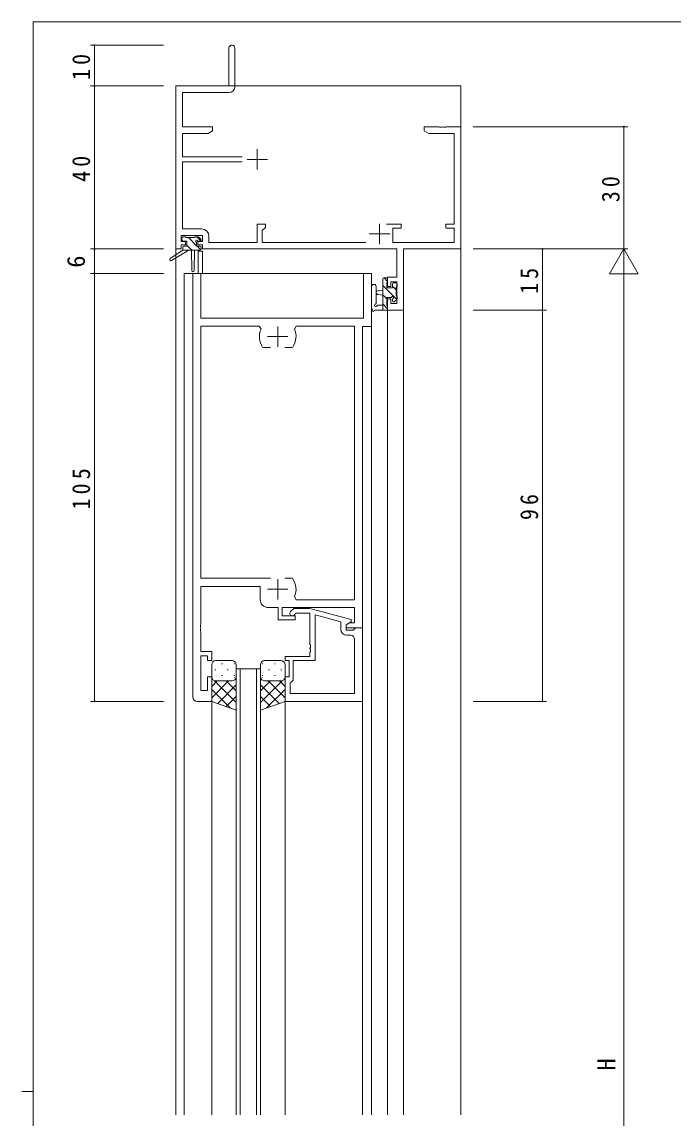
# Model space of a CAD drawing. Units: millimetres on the paper. Extents: x -397 to 397, y -282 to 282.
# Drawn here: x -396.7 to -236.8, y 10.3 to 279.3 of the extents above; entities that cross this region are included whole.
import ezdxf
from ezdxf.enums import TextEntityAlignment as Align

# ---------------------------------------------------------------- set-up
doc = ezdxf.new("R2010")
doc.units = ezdxf.units.MM
for name, color, linetype, lineweight in [('0-1_YKK_ZWAK', 7, 'Continuous', 18), ('0-3_YKK_11', 7, 'Continuous', 18), ('0-4_YKK_12', 2, 'Continuous', 18), ('0-6_YKK_13', 4, 'Continuous', 18), ('0-7_YKK_D', 6, 'Continuous', 18)]:
    doc.layers.add(name, color=color, linetype=linetype, lineweight=lineweight)
doc.styles.add('ＭＳ ゴシック', font='')
doc.styles.get('ＭＳ ゴシック').set_extended_font_data('MS Gothic')

msp = doc.modelspace()

# ---------------------------------------------------------------- linework, layer by layer
at = {"layer": '0-1_YKK_ZWAK'}
for p, q in [((-393.908, -245.688), (-393.908, 279.312)), ((376.092, 279.312), (-393.908, 279.312)), ((-396.708, 16.812), (-393.908, 16.812))]:
    msp.add_line(p, q, dxfattribs=at)
at = {"layer": '0-3_YKK_11'}
for p, q in [((-345.908, 263.593), (-345.908, 272.843)), ((-344.408, 272.843), (-344.408, 263.463)), ((-358.908, 263.593), (-345.908, 263.593)), ((-358.908, 223.593), (-358.908, 263.593)), ((-357.278, 261.963), (-357.278, 253.593)), ((-345.908, 261.963), (-357.278, 261.963)), ((-357.278, 253.593), (-349.908, 253.593)), ((-349.908, 253.593), (-349.908, 252.593)), ((-297.908, 253.593), (-294.366, 253.593)), ((-297.908, 252.593), (-297.908, 253.593)), ((-294.366, 253.593), (-294.183, 253.473)), ((-294.183, 253.473), (-293.633, 253.473)), ((-293.633, 253.473), (-293.45, 253.593)), ((-293.45, 253.593), (-293.366, 253.593)), ((-293.366, 253.593), (-293.183, 253.473)), ((-293.183, 253.473), (-292.633, 253.473)), ((-292.633, 253.473), (-292.45, 253.593)), ((-292.45, 253.593), (-288.908, 253.593)), ((-288.908, 253.593), (-288.908, 223.593)), ((-357.278, 251.963), (-357.278, 246.243)), ((-350.999, 251.963), (-357.278, 251.963)), ((-349.908, 252.593), (-350.999, 251.963)), ((-296.817, 251.963), (-297.908, 252.593)), ((-290.538, 251.963), (-296.817, 251.963)), ((-290.538, 229.693), (-290.538, 251.963)), ((-338.908, 248.093), (-338.908, 243.093)), ((-357.278, 246.243), (-342.608, 246.243)), ((-357.278, 244.943), (-357.278, 228.523)), ((-342.608, 244.943), (-357.278, 244.943)), ((-341.408, 245.593), (-336.408, 245.593)), ((-338.908, 229.693), (-336.908, 229.693)), ((-338.908, 225.223), (-338.908, 229.693)), ((-336.908, 228.893), (-337.708, 228.093)), ((-336.908, 229.693), (-336.908, 228.893)), ((-308.908, 229.793), (-308.908, 224.793)), ((-307.158, 229.693), (-303.608, 229.693)), ((-305.608, 228.693), (-305.608, 225.223)), ((-303.608, 228.693), (-305.608, 228.693)), ((-303.608, 229.693), (-303.608, 228.693)), ((-292.608, 229.693), (-290.538, 229.693)), ((-292.608, 228.693), (-292.608, 229.693)), ((-290.538, 228.693), (-292.608, 228.693)), ((-290.538, 225.223), (-290.538, 228.693)), ((-357.608, 226.893), (-357.608, 225.393)), ((-352.408, 226.893), (-357.608, 226.893)), ((-357.278, 228.523), (-352.578, 228.523)), ((-352.408, 225.393), (-352.408, 226.893)), ((-350.778, 226.723), (-350.778, 225.223)), ((-337.708, 228.093), (-337.708, 225.223)), ((-311.408, 227.293), (-306.408, 227.293)), ((-357.608, 223.593), (-358.908, 223.593)), ((-357.608, 225.393), (-356.508, 225.393)), ((-357.608, 224.593), (-357.608, 223.593)), ((-356.508, 224.593), (-357.608, 224.593)), ((-356.508, 225.393), (-356.508, 224.593)), ((-353.508, 225.393), (-352.408, 225.393)), ((-353.508, 224.593), (-353.508, 225.393)), ((-352.408, 224.593), (-353.508, 224.593)), ((-352.408, 223.593), (-352.408, 224.593)), ((-304.638, 223.593), (-352.408, 223.593)), ((-350.778, 225.223), (-338.908, 225.223)), ((-337.708, 225.223), (-312.259, 225.223)), ((-305.608, 225.223), (-290.538, 225.223)), ((-304.638, 216.693), (-304.638, 223.593)), ((-303.008, 223.593), (-303.008, 208.593)), ((-288.908, 223.593), (-303.008, 223.593)), ((-354.708, 217.593), (-352.778, 217.593)), ((-354.708, 113.593), (-354.708, 217.593)), ((-352.778, 217.593), (-352.778, 206.593)), ((-312.838, 217.593), (-310.908, 217.593)), ((-312.838, 206.593), (-312.838, 217.593)), ((-310.908, 217.593), (-310.908, 204.593)), ((-306.908, 216.693), (-304.638, 216.693)), ((-306.908, 214.393), (-306.908, 216.693)), ((-306.108, 215.493), (-306.108, 214.393)), ((-304.638, 215.493), (-306.108, 215.493)), ((-304.638, 210.223), (-304.638, 215.493)), ((-306.108, 214.393), (-306.908, 214.393)), ((-306.908, 211.393), (-306.108, 211.393)), ((-306.908, 208.593), (-306.908, 211.393)), ((-306.108, 211.393), (-306.108, 210.223)), ((-306.108, 210.223), (-304.638, 210.223)), ((-303.008, 208.593), (-306.908, 208.593)), ((-352.778, 206.593), (-312.838, 206.593)), ((-352.778, 204.663), (-352.778, 142.793)), ((-338.46, 204.663), (-352.778, 204.663)), ((-338.004, 203.956), (-338.46, 204.663)), ((-333.908, 199.593), (-333.908, 204.593)), ((-329.357, 204.663), (-329.812, 203.956)), ((-315.038, 204.663), (-329.357, 204.663)), ((-315.038, 137.523), (-315.038, 204.663)), ((-313.108, 204.593), (-313.108, 130.593)), ((-310.908, 204.593), (-313.108, 204.593)), ((-336.408, 202.093), (-331.408, 202.093)), ((-337.355, 199.393), (-337.601, 199.522)), ((-335.658, 199.393), (-337.355, 199.393)), ((-330.461, 199.393), (-332.158, 199.393)), ((-330.215, 199.522), (-330.461, 199.393)), ((-352.778, 142.793), (-335.658, 142.793)), ((-333.908, 137.593), (-333.908, 142.593)), ((-332.158, 142.793), (-330.461, 142.793)), ((-332.158, 142.793), (-330.461, 142.793)), ((-330.461, 142.793), (-330.215, 142.665)), ((-352.778, 140.793), (-352.778, 131.552)), ((-338.208, 140.793), (-352.778, 140.793)), ((-338.208, 137.593), (-338.208, 140.793)), ((-336.408, 140.093), (-331.408, 140.093)), ((-329.812, 138.23), (-329.357, 137.523)), ((-329.357, 137.523), (-315.038, 137.523)), ((-333.808, 135.593), (-336.208, 135.593)), ((-333.808, 132.593), (-333.808, 135.593)), ((-332.808, 135.593), (-332.808, 133.593)), ((-315.038, 135.593), (-332.808, 135.593)), ((-330.732, 134.618), (-329.957, 135.393)), ((-329.957, 135.393), (-326.012, 135.393)), ((-326.012, 135.393), (-315.908, 132.686)), ((-315.038, 131.893), (-315.038, 135.593)), ((-329.608, 132.593), (-333.808, 132.593)), ((-332.808, 133.593), (-329.608, 133.593)), ((-329.46, 134.193), (-329.884, 133.769)), ((-329.608, 133.593), (-329.608, 132.593)), ((-326.008, 134.193), (-329.46, 134.193)), ((-326.008, 126.552), (-326.008, 134.193)), ((-324.708, 133.802), (-324.708, 122.593)), ((-318.408, 132.114), (-324.708, 133.802)), ((-318.408, 130.293), (-318.408, 132.114)), ((-315.908, 132.086), (-317.108, 131.393)), ((-317.108, 131.393), (-316.242, 131.893)), ((-316.242, 131.893), (-315.038, 131.893)), ((-315.908, 132.686), (-315.908, 132.086)), ((-352.778, 131.552), (-352.898, 131.368)), ((-352.898, 131.368), (-352.898, 130.818)), ((-352.898, 130.818), (-352.778, 130.635)), ((-352.778, 130.552), (-352.898, 130.368)), ((-352.898, 130.368), (-352.898, 129.818)), ((-352.898, 129.818), (-352.778, 129.635)), ((-352.778, 130.635), (-352.778, 130.552)), ((-352.778, 129.635), (-352.778, 124.793)), ((-317.108, 131.393), (-317.108, 130.093)), ((-317.108, 130.593), (-317.108, 131.393)), ((-313.108, 130.593), (-317.108, 130.593)), ((-317.108, 130.093), (-315.308, 130.093)), ((-315.308, 130.093), (-315.108, 130.293)), ((-315.108, 130.293), (-314.808, 130.593)), ((-314.808, 130.593), (-313.108, 130.593)), ((-313.108, 130.593), (-313.108, 112.593)), ((-325.888, 126.368), (-326.008, 126.552)), ((-316.038, 128.793), (-316.908, 128.793)), ((-315.038, 114.523), (-315.038, 127.793)), ((-352.778, 124.793), (-350.108, 124.793)), ((-352.778, 123.793), (-352.778, 115.293)), ((-351.108, 123.793), (-352.778, 123.793)), ((-351.108, 122.593), (-351.108, 123.793)), ((-350.108, 124.793), (-350.108, 122.593)), ((-326.008, 125.635), (-325.888, 125.818)), ((-326.008, 125.552), (-326.008, 125.635)), ((-325.888, 125.368), (-326.008, 125.552)), ((-326.008, 124.635), (-325.888, 124.818)), ((-326.008, 123.593), (-326.008, 124.635)), ((-325.888, 125.818), (-325.888, 126.368)), ((-325.888, 124.818), (-325.888, 125.368)), ((-350.108, 122.593), (-351.108, 122.593)), ((-332.108, 123.593), (-326.008, 123.593)), ((-332.108, 122.593), (-332.108, 123.593)), ((-331.108, 122.593), (-332.108, 122.593)), ((-331.108, 118.593), (-331.108, 122.593)), ((-330.108, 122.593), (-330.108, 117.793)), ((-324.708, 122.593), (-330.108, 122.593)), ((-351.108, 118.593), (-350.108, 118.593)), ((-351.108, 115.293), (-351.108, 118.593)), ((-350.108, 118.593), (-350.108, 112.593)), ((-332.108, 118.593), (-331.108, 118.593)), ((-332.108, 112.593), (-332.108, 118.593)), ((-330.608, 117.293), (-330.808, 117.093)), ((-330.808, 117.093), (-330.808, 114.523)), ((-330.108, 117.793), (-330.608, 117.293)), ((-352.778, 115.293), (-351.108, 115.293)), ((-330.808, 114.523), (-315.038, 114.523)), ((-330.808, 114.523), (-315.038, 114.523)), ((-350.108, 112.593), (-353.708, 112.593)), ((-313.108, 112.593), (-332.108, 112.593))]:
    msp.add_line(p, q, dxfattribs=at)
for centre, radius, start, end in [((-345.158, 272.843), 0.75, 359.99999, 180.00001), ((-345.908, 263.463), 1.5, 270.00001, 359.99999), ((-352.578, 226.723), 1.8, 0.00001, 89.99999), ((-333.908, 202.093), 4.5, 155.54363, 214.84992), ((-333.908, 202.093), 4.5, 325.15008, 24.45637), ((-333.908, 140.093), 4.5, 335.54363, 34.84992), ((-336.208, 137.593), 2, 180.00001, 269.99999), ((-330.308, 134.193), 0.6, 134.99999, 315.00001), ((-316.908, 130.293), 1.5, 180.00001, 269.99999), ((-316.038, 127.793), 1, 0.00001, 89.99999), ((-353.708, 113.593), 1, 180.00001, 269.99999)]:
    msp.add_arc(centre, radius, start, end, dxfattribs=at)
at = {"layer": '0-4_YKK_12'}
for p, q in [((-288.908, 263.593), (-358.908, 263.593)), ((-358.908, 263.593), (-358.908, 11.093)), ((-288.908, 263.593), (-288.908, 11.093)), ((-352.408, 223.093), (-353.408, 223.093)), ((-353.408, 223.093), (-353.408, 217.593)), ((-352.408, 223.093), (-352.408, 217.593)), ((-356.908, 217.593), (-356.908, 11.093)), ((-356.908, 217.593), (-310.908, 217.593)), ((-310.908, 217.593), (-310.908, 11.093)), ((-306.908, 208.593), (-303.008, 208.593)), ((-306.908, 208.593), (-306.908, 11.093)), ((-303.008, 208.593), (-303.008, 11.093)), ((-343.108, 120.593), (-343.108, 11.093)), ((-339.108, 11.093), (-339.108, 120.593)), ((-338.108, 120.593), (-338.108, 11.093)), ((-350.108, 112.593), (-350.108, 11.093)), ((-332.108, 112.593), (-332.108, 11.093)), ((-313.108, 112.893), (-313.108, 11.093))]:
    msp.add_line(p, q, dxfattribs=at)
msp.add_lwpolyline([(-344.108, 11.093), (-344.108, 120.593), (-338.108, 120.593)], dxfattribs=at)
at = {"layer": '0-6_YKK_13'}
for p, q in [((-357.408, 225.793), (-357.408, 226.293)), ((-357.108, 226.593), (-356.608, 226.593)), ((-356.408, 226.393), (-354.308, 226.393)), ((-353.808, 224.386), (-355.816, 226.393)), ((-354.108, 226.593), (-353.508, 226.593)), ((-352.778, 225.601), (-353.771, 226.593)), ((-353.296, 226.505), (-352.796, 226.005)), ((-357.208, 223.293), (-360.275, 221.243)), ((-355.708, 223.293), (-359.953, 220.736)), ((-357.166, 225.499), (-357.403, 225.735)), ((-357.208, 223.993), (-357.208, 223.293)), ((-357.206, 223.293), (-357.208, 223.296)), ((-353.008, 223.293), (-357.208, 223.293)), ((-356.208, 225.493), (-357.108, 225.493)), ((-356.908, 224.293), (-356.208, 224.293)), ((-356.208, 224.293), (-356.208, 225.493)), ((-354.961, 223.293), (-356.208, 224.541)), ((-355.108, 223.293), (-355.006, 218.285)), ((-354.306, 223.293), (-354.406, 218.285)), ((-353.808, 225.032), (-353.808, 224.293)), ((-353.808, 224.293), (-353.008, 224.293)), ((-352.8, 223.377), (-353.716, 224.293)), ((-353.008, 225.493), (-353.347, 225.493)), ((-352.708, 223.993), (-352.708, 223.593)), ((-308.108, 208.592), (-308.108, 216.192)), ((-307.808, 216.492), (-307.208, 216.492)), ((-306.908, 215.652), (-307.748, 216.492)), ((-307.108, 215.392), (-307.108, 214.092)), ((-306.908, 216.192), (-306.908, 215.592)), ((-305.408, 215.292), (-304.908, 215.292)), ((-310.908, 214.32), (-310.908, 209.157)), ((-309.708, 214.32), (-309.705, 210.359)), ((-308.108, 213.492), (-309.253, 213.39)), ((-304.689, 211.187), (-308.108, 214.607)), ((-307.108, 214.092), (-305.708, 214.092)), ((-305.708, 214.092), (-305.708, 214.992)), ((-304.808, 213.552), (-305.708, 214.452)), ((-304.808, 214.292), (-304.808, 212.192)), ((-304.608, 214.992), (-304.608, 214.492)), ((-308.108, 212.292), (-309.253, 212.394)), ((-307.108, 211.362), (-308.108, 212.362)), ((-306.908, 208.917), (-308.108, 210.117)), ((-307.108, 211.692), (-307.108, 209.692)), ((-306.169, 211.692), (-307.108, 211.692)), ((-305.708, 210.892), (-305.708, 211.231)), ((-304.696, 211.18), (-305.196, 210.68)), ((-304.608, 211.992), (-304.608, 211.392)), ((-307.208, 208.592), (-309.889, 208.592)), ((-309.289, 209.792), (-308.108, 209.792)), ((-306.908, 209.492), (-306.908, 208.892)), ((-350.108, 118.593), (-350.108, 121.593)), ((-345.108, 122.593), (-349.108, 122.593)), ((-347.49, 121.757), (-347.69, 121.757)), ((-344.522, 121.757), (-344.66, 121.757)), ((-344.108, 118.593), (-344.108, 121.593)), ((-338.108, 118.593), (-338.108, 121.593)), ((-337.695, 121.757), (-337.557, 121.757)), ((-337.108, 122.593), (-333.108, 122.593)), ((-334.727, 121.757), (-334.527, 121.757)), ((-332.108, 118.593), (-332.108, 121.593)), ((-350.108, 112.593), (-350.108, 118.593)), ((-349.105, 120.342), (-349.305, 120.342)), ((-347.49, 118.927), (-347.69, 118.927)), ((-346.075, 120.342), (-346.275, 120.342)), ((-344.508, 118.927), (-344.66, 118.927)), ((-344.526, 118.405), (-344.508, 118.387)), ((-344.108, 110.45), (-344.108, 118.593)), ((-338.108, 110.45), (-338.108, 118.593)), ((-337.708, 118.927), (-337.557, 118.927)), ((-337.69, 118.405), (-337.708, 118.387)), ((-336.142, 120.342), (-335.942, 120.342)), ((-334.727, 118.927), (-334.527, 118.927)), ((-333.112, 120.342), (-332.912, 120.342)), ((-332.108, 112.593), (-332.108, 118.593)), ((-350.108, 118.33), (-350.058, 118.28)), ((-345.951, 117.593), (-350.108, 113.436)), ((-348.779, 117.593), (-350.108, 116.265)), ((-349.421, 117.644), (-344.108, 112.33)), ((-345.108, 117.593), (-349.108, 117.593)), ((-349.108, 117.593), (-345.108, 117.593)), ((-344.108, 116.608), (-348.645, 112.071)), ((-346.543, 117.593), (-344.108, 115.159)), ((-332.795, 117.644), (-338.108, 112.33)), ((-335.674, 117.593), (-338.108, 115.159)), ((-338.108, 116.608), (-333.571, 112.071)), ((-337.108, 117.593), (-333.108, 117.593)), ((-333.108, 117.593), (-337.108, 117.593)), ((-336.265, 117.593), (-332.108, 113.436)), ((-333.437, 117.593), (-332.108, 116.265)), ((-332.108, 118.33), (-332.158, 118.28)), ((-350.108, 115.502), (-345.584, 110.977)), ((-344.108, 113.779), (-346.561, 111.326)), ((-338.108, 113.779), (-335.655, 111.326)), ((-332.108, 115.502), (-336.633, 110.977)), ((-350.108, 112.674), (-349.983, 112.549)), ((-344.108, 110.45), (-350.108, 112.593)), ((-338.108, 110.45), (-332.108, 112.593)), ((-332.108, 112.674), (-332.233, 112.549))]:
    msp.add_line(p, q, dxfattribs=at)
for centre, radius, start, end in [((-357.108, 226.293), 0.3, 90, 180), ((-356.608, 226.393), 0.2, 0, 90), ((-354.108, 226.393), 0.2, 90, 180), ((-353.508, 226.293), 0.3, 45, 90), ((-353.008, 225.793), 0.3, 270, 45), ((-357.108, 225.793), 0.3, 180, 270), ((-356.908, 223.993), 0.3, 90, 180), ((-353.808, 225.493), 0.25, 33.05573, 236.94427), ((-354.108, 225.032), 0.3, 0, 56.94427), ((-353.347, 225.793), 0.3, 213.05573, 270), ((-353.008, 223.993), 0.3, 0, 90), ((-353.008, 223.593), 0.3, 270, 0), ((-360.108, 220.993), 0.3, 123.76905, 301.06147), ((-354.706, 218.291), 0.3, 181.16963, 358.85539), ((-307.808, 216.192), 0.3, 90, 180), ((-307.208, 216.192), 0.3, 0, 90), ((-307.108, 215.592), 0.2, 270, 0), ((-305.408, 214.992), 0.3, 90, 180), ((-304.908, 214.992), 0.3, 0, 90), ((-310.308, 214.319), 0.6, 0.04023, 180.04023), ((-309.208, 212.892), 0.5, 95.09207, 264.90793), ((-304.808, 214.492), 0.2, 270, 0), ((-309.808, 209.792), 0.3, 109.18976, 330), ((-310.005, 210.358), 0.3, 289.18976, 0.04023), ((-306.169, 211.992), 0.3, 270, 326.94427), ((-305.708, 211.692), 0.25, 303.05573, 146.94427), ((-305.408, 211.231), 0.3, 123.05573, 180), ((-305.408, 210.892), 0.3, 180, 315), ((-304.808, 211.992), 0.2, 0, 90), ((-304.908, 211.392), 0.3, 315, 0), ((-310.608, 209.157), 0.3, 180, 229.47122), ((-310.998, 208.701), 0.3, 349.47122, 49.47122), ((-310.408, 208.592), 0.3, 169.47122, 330), ((-309.889, 208.292), 0.3, 90, 150), ((-309.289, 209.492), 0.3, 90, 150), ((-307.208, 208.892), 0.3, 270, 0), ((-307.108, 209.492), 0.2, 360, 90), ((-349.108, 121.593), 1, 90, 180), ((-345.108, 121.593), 1, 0, 90), ((-337.108, 121.593), 1, 90, 180), ((-333.108, 121.593), 1, 0, 90), ((-349.108, 118.593), 1, 180, 270), ((-349.108, 118.593), 1, 180.0001, 270), ((-345.108, 118.593), 1, 270, 0), ((-337.108, 118.593), 1, 180, 270), ((-333.108, 118.593), 1, 270, 0), ((-333.108, 118.593), 1, 270, 359.9999)]:
    msp.add_arc(centre, radius, start, end, dxfattribs=at)
at = {"layer": '0-7_YKK_D'}
for p, q in [((-361.908, 273.593), (-379.908, 273.593)), ((-378.908, 273.593), (-378.908, 263.593)), ((-361.908, 263.593), (-379.908, 263.593)), ((-361.908, 263.593), (-379.908, 263.593)), ((-378.908, 263.593), (-378.908, 223.593)), ((-285.908, 253.593), (-247.908, 253.593)), ((-248.908, 253.593), (-248.908, 223.593)), ((-361.908, 223.593), (-379.908, 223.593)), ((-361.908, 223.593), (-379.908, 223.593)), ((-378.908, 223.593), (-378.908, 217.593)), ((-285.908, 223.593), (-247.908, 223.593)), ((-285.908, 223.593), (-267.908, 223.593)), ((-285.908, 223.593), (-247.908, 223.593)), ((-268.908, 223.593), (-268.908, 208.593)), ((-248.908, 223.593), (-252.408, 217.531)), ((-248.908, 223.593), (-248.908, 211.469)), ((-248.908, 223.593), (-245.408, 217.531)), ((-361.908, 217.593), (-379.908, 217.593)), ((-361.908, 217.593), (-379.908, 217.593)), ((-378.908, 217.593), (-378.908, 112.593)), ((-252.408, 217.531), (-245.408, 217.531)), ((-248.908, 216.593), (-248.908, -169.407)), ((-285.908, 208.593), (-267.908, 208.593)), ((-285.908, 208.593), (-267.908, 208.593)), ((-268.908, 208.593), (-268.908, 112.593)), ((-361.908, 112.593), (-379.908, 112.593)), ((-285.908, 112.593), (-267.908, 112.593))]:
    msp.add_line(p, q, dxfattribs=at)
for centre, start, end in [((-378.908, 273.593), 90, 270), ((-378.908, 273.593), 270, 90), ((-378.908, 263.593), 90, 270), ((-378.908, 263.593), 90, 270), ((-378.908, 263.593), 270, 90), ((-378.908, 263.593), 270, 90), ((-248.908, 253.593), 90, 270), ((-248.908, 253.593), 270, 90), ((-378.908, 223.593), 90, 270), ((-378.908, 223.593), 90, 270), ((-378.908, 223.593), 270, 90), ((-378.908, 223.593), 270, 90), ((-268.908, 223.593), 90, 270), ((-268.908, 223.593), 270, 90), ((-378.908, 217.593), 90, 270), ((-378.908, 217.593), 90, 270), ((-378.908, 217.593), 270, 90), ((-378.908, 217.593), 270, 90), ((-268.908, 208.593), 90, 270), ((-268.908, 208.593), 90, 270), ((-268.908, 208.593), 270, 90), ((-268.908, 208.593), 270, 90), ((-378.908, 112.593), 90, 270), ((-378.908, 112.593), 270, 90), ((-268.908, 112.593), 90, 270), ((-268.908, 112.593), 270, 90)]:
    msp.add_arc(centre, 0.106, start, end, dxfattribs=at)

# ---------------------------------------------------------------- texts
at = {"layer": '0-7_YKK_D', "color": 7, "style": 'ＭＳ ゴシック'}
for s, p in [('6', (-379.908, 218.993)), ('H', (-249.708, 21.993))]:
    msp.add_text(s, height=4.399, rotation=90, dxfattribs=at).set_placement(p, align=Align.BOTTOM_LEFT)
at = {"layer": '0-7_YKK_D', "color": 7, "char_height": 4.399, "attachment_point": 7, "rotation": 90, "style": 'ＭＳ ゴシック'}
for s, insert in [('\\T1.37;\\W0.9;10', (-379.908, 265.073)), ('\\T1.37;\\W0.9;40', (-379.908, 240.073)), ('\\T1.37;\\W0.9;30', (-249.908, 235.073)), ('\\T1.37;\\W0.9;15', (-269.908, 212.573)), ('\\T1.38;\\W0.9;105', (-379.908, 159.653)), ('\\T1.37;\\W0.9;96', (-269.908, 157.073))]:
    msp.add_mtext(s, dxfattribs=dict(at, insert=insert))

doc.saveas('drawing.dxf')
